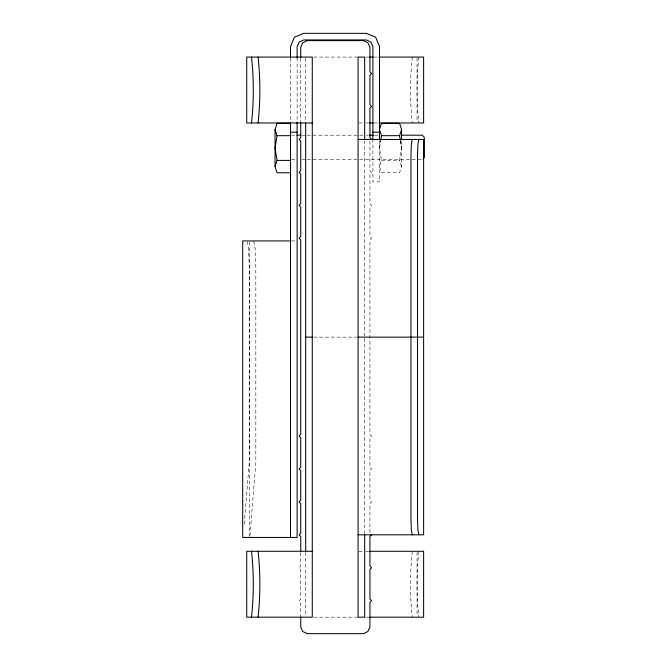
<?xml version="1.0" encoding="UTF-8"?>
<svg xmlns="http://www.w3.org/2000/svg" width="667" height="667" viewBox="0 0 667 667"><rect width="100%" height="100%" fill="white"/><g stroke="black" fill="none" stroke-linecap="round" stroke-linejoin="round"><path stroke-width="0.5" stroke-dasharray="3.33 2.5" d="M244.289 524.204L249.233 462.531L249.233 267.275L248.599 248.866L247.307 241.913M249.975 535.509L255.828 462.531L255.828 267.275L255.186 248.866L253.71 240.92M379.49 148.041L380.674 140.429L379.49 148.041L381.474 160.405L379.49 166.583L381.474 172.77L399.591 172.77L401.567 166.583L401.567 140.829M401.567 166.583L399.591 160.405L401.567 148.041L400.383 140.429M412.273 57.079C409.922 78.814 409.922 101.234 412.273 122.97M418.843 57.079C416.491 78.814 416.491 101.234 418.843 122.97M412.273 551.284C409.922 573.02 409.922 595.439 412.273 617.175M418.843 551.284C416.491 573.02 416.491 595.439 418.843 617.175M313.69 57.079L358.079 57.079M365.691 57.079L369.018 57.079M373.879 57.079L378.989 57.079M358.871 122.97L363.723 122.97M365.691 122.97L369.018 122.97M373.879 122.97L378.989 122.97M291.571 135.193L295.723 135.193M301.951 135.193L306.103 135.193M307.137 135.193L365.249 135.193M366.291 135.193L368.367 135.193M374.587 135.193L378.739 135.193M291.571 159.613L295.723 159.613M301.951 159.613L306.103 159.613M307.137 159.613L422.328 159.613M381.474 160.405L399.591 160.405M291.479 240.92L297.123 240.92M313.69 337.127L356.662 337.127M358.871 551.284L363.723 551.284M365.691 551.284L369.018 551.284M313.69 617.175L358.079 617.175M365.691 617.175L369.018 617.175M400.35 140.429L401.567 148.041M417.05 58.104L417.05 121.936M417.05 552.309L417.05 616.15M379.49 140.429L379.49 181.866L372.903 181.866L372.903 139.403M369.935 141.087L369.935 170.744L371.586 172.386L369.935 174.037L369.935 203.693L371.586 205.336L369.935 206.987L369.935 236.635L371.586 238.286L369.935 239.928L369.935 434.317L371.586 435.968L369.935 437.619L369.935 467.267L371.586 468.918L369.935 470.56L369.935 500.217L371.586 501.859L369.935 503.51L369.935 533.158M364.666 140.487L364.666 336.085M364.666 338.161L364.666 533.892M305.694 58.071L305.694 121.936M305.694 552.309L305.694 616.183M300.75 58.513L300.75 71.903L299.099 73.545L300.75 75.196L300.75 104.852L299.099 106.495L300.75 108.146L300.75 121.436M300.75 552.818L300.75 566.108L299.099 567.759L300.75 569.401L300.75 599.058L299.099 600.7L300.75 602.351L300.75 615.733M297.123 57.971L297.123 122.319M290.537 57.971L290.537 122.194M249.291 241.954L249.291 536.401"/><path stroke-width="1" d="M290.537 123.312L277.03 123.312L275.054 129.49L277.03 135.676L275.054 148.041L277.03 160.405L275.054 166.583L277.03 172.77L290.537 172.77M380.865 139.478L381.474 135.676L379.49 129.49L381.474 123.312L399.591 123.312L401.567 129.49L401.567 139.795M251.517 122.97C253.877 101.242 253.877 78.798 251.517 57.079M258.087 122.97C260.447 101.242 260.447 78.798 258.087 57.079M251.517 617.175C253.877 595.448 253.877 573.003 251.517 551.284M258.087 617.175C260.447 595.448 260.447 573.003 258.087 551.284M412.273 139.445L411.347 144.272L410.955 155.92L410.955 518.334L411.347 529.982L412.273 534.809M418.843 139.445L417.909 144.272L417.525 155.92L417.525 518.334L417.909 529.982L418.843 534.809M400.2 139.478L399.591 135.676L401.567 129.49M422.986 158.921L424.304 157.537L424.304 137.269L422.328 135.193L401.567 135.193M371.586 534.809L369.935 536.46L369.935 566.108L371.586 567.759L369.935 569.401L369.935 599.058L371.586 600.7L369.935 602.351L369.935 627.063L367.851 631.557L363.348 633.65L307.337 633.65L302.835 631.557L300.75 627.063L300.75 616.767M369.785 57.079L373.103 57.079M378.989 57.079L423.62 57.079L423.62 122.97L378.989 122.97M312.281 122.97L246.74 122.97L246.74 57.079L312.281 57.079L312.281 617.175L246.74 617.175L246.74 551.284L312.281 551.284M369.785 122.97L373.103 122.97M290.537 132.191L297.123 132.191M372.903 132.191L379.49 132.191M296.765 135.193L300.917 135.193M369.401 135.193L373.553 135.193M277.03 135.676L290.537 135.676M381.474 135.676L399.591 135.676M358.079 139.445L423.62 139.445L423.62 534.809L358.079 534.809M277.03 160.405L290.537 160.405M290.754 240.92L242.696 240.92L242.696 537.444L297.123 537.444L297.123 122.194M305.694 337.127L312.281 337.127M358.079 337.127L410.705 337.127M410.955 337.127L423.62 337.127M369.785 551.284L423.62 551.284L423.62 617.175L369.785 617.175M371.586 139.445L369.935 137.794L369.935 108.146L371.586 106.495L369.935 104.852L369.935 75.196L371.586 73.545L369.935 71.903L369.935 47.19L367.851 42.688L363.348 40.604L307.337 40.604L302.835 42.688L300.75 47.19L300.75 57.487M379.49 139.403L379.49 46.532L375.638 37.21L366.316 33.35L303.718 33.35L294.397 37.21L290.537 46.532L290.537 57.971M372.903 139.403L372.903 46.532L370.819 42.029L366.316 39.937L303.718 39.937L299.216 42.029L297.123 46.532L297.123 57.971M364.666 139.445L364.666 57.079L358.079 57.079L358.079 617.175L364.666 617.175L364.666 534.809M305.694 122.97L305.694 551.284M300.75 122.461L300.75 137.794L299.099 139.445L300.75 141.087L300.75 170.744L299.099 172.386L300.75 174.037L300.75 203.693L299.099 205.336L300.75 206.987L300.75 236.635L299.099 238.286L300.75 239.928L300.75 434.317L299.099 435.968L300.75 437.619L300.75 467.267L299.099 468.918L300.75 470.56L300.75 500.217L299.099 501.859L300.75 503.51L300.75 533.158L299.099 534.809L300.75 536.46L300.75 551.792M290.537 122.194L290.537 537.444M275.054 129.49L275.054 166.583"/></g></svg>
